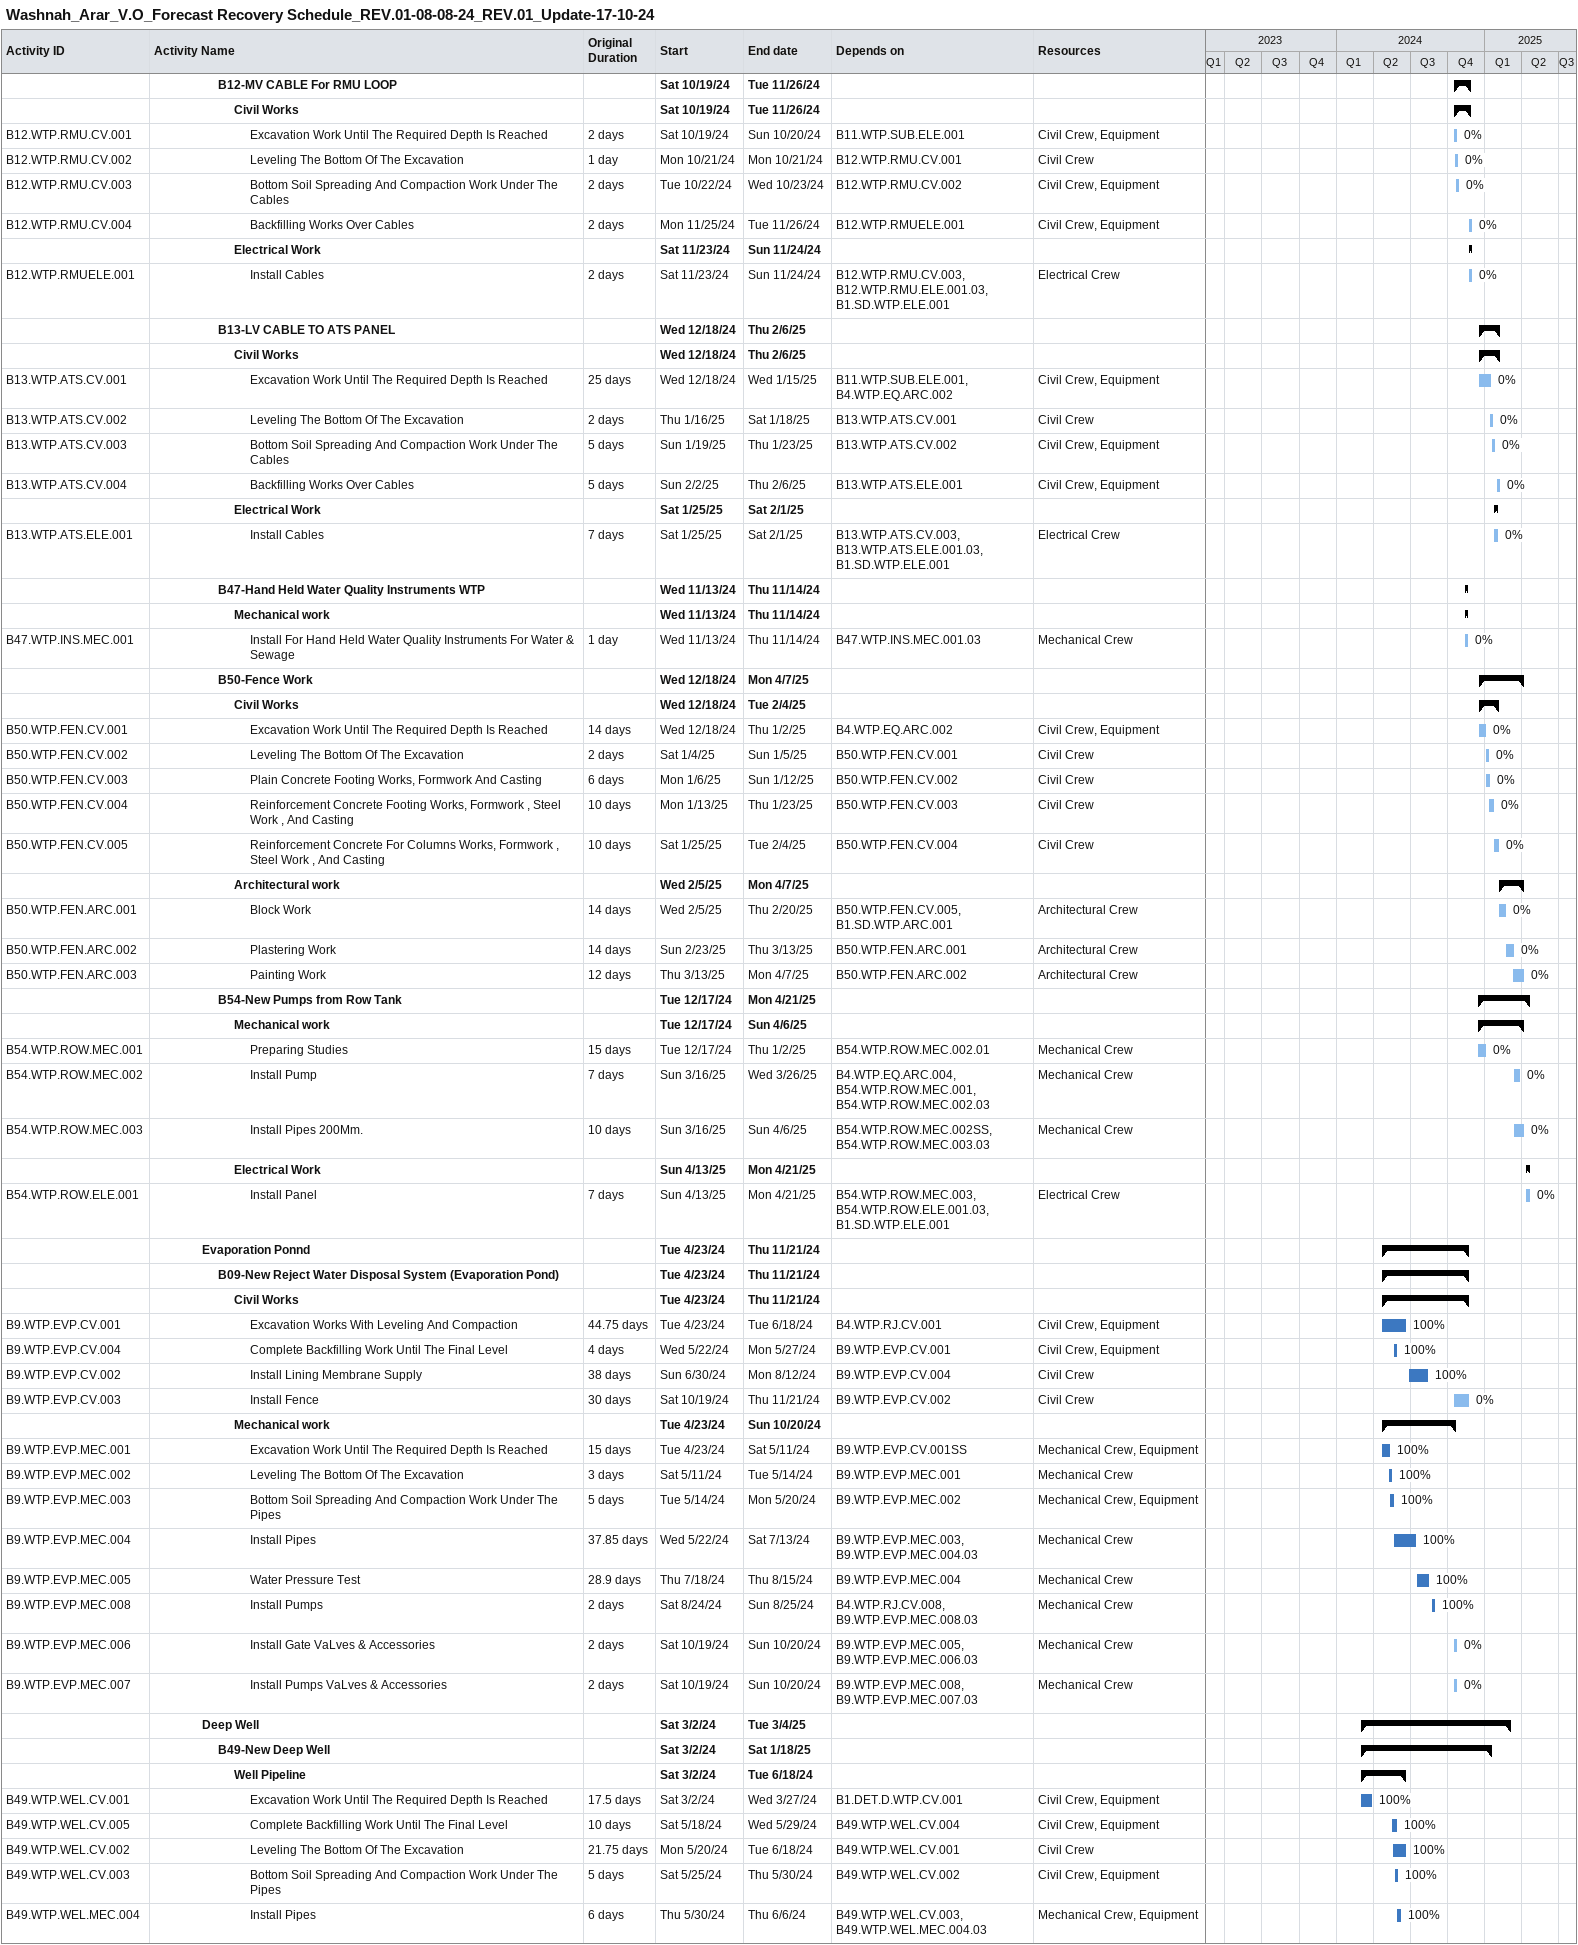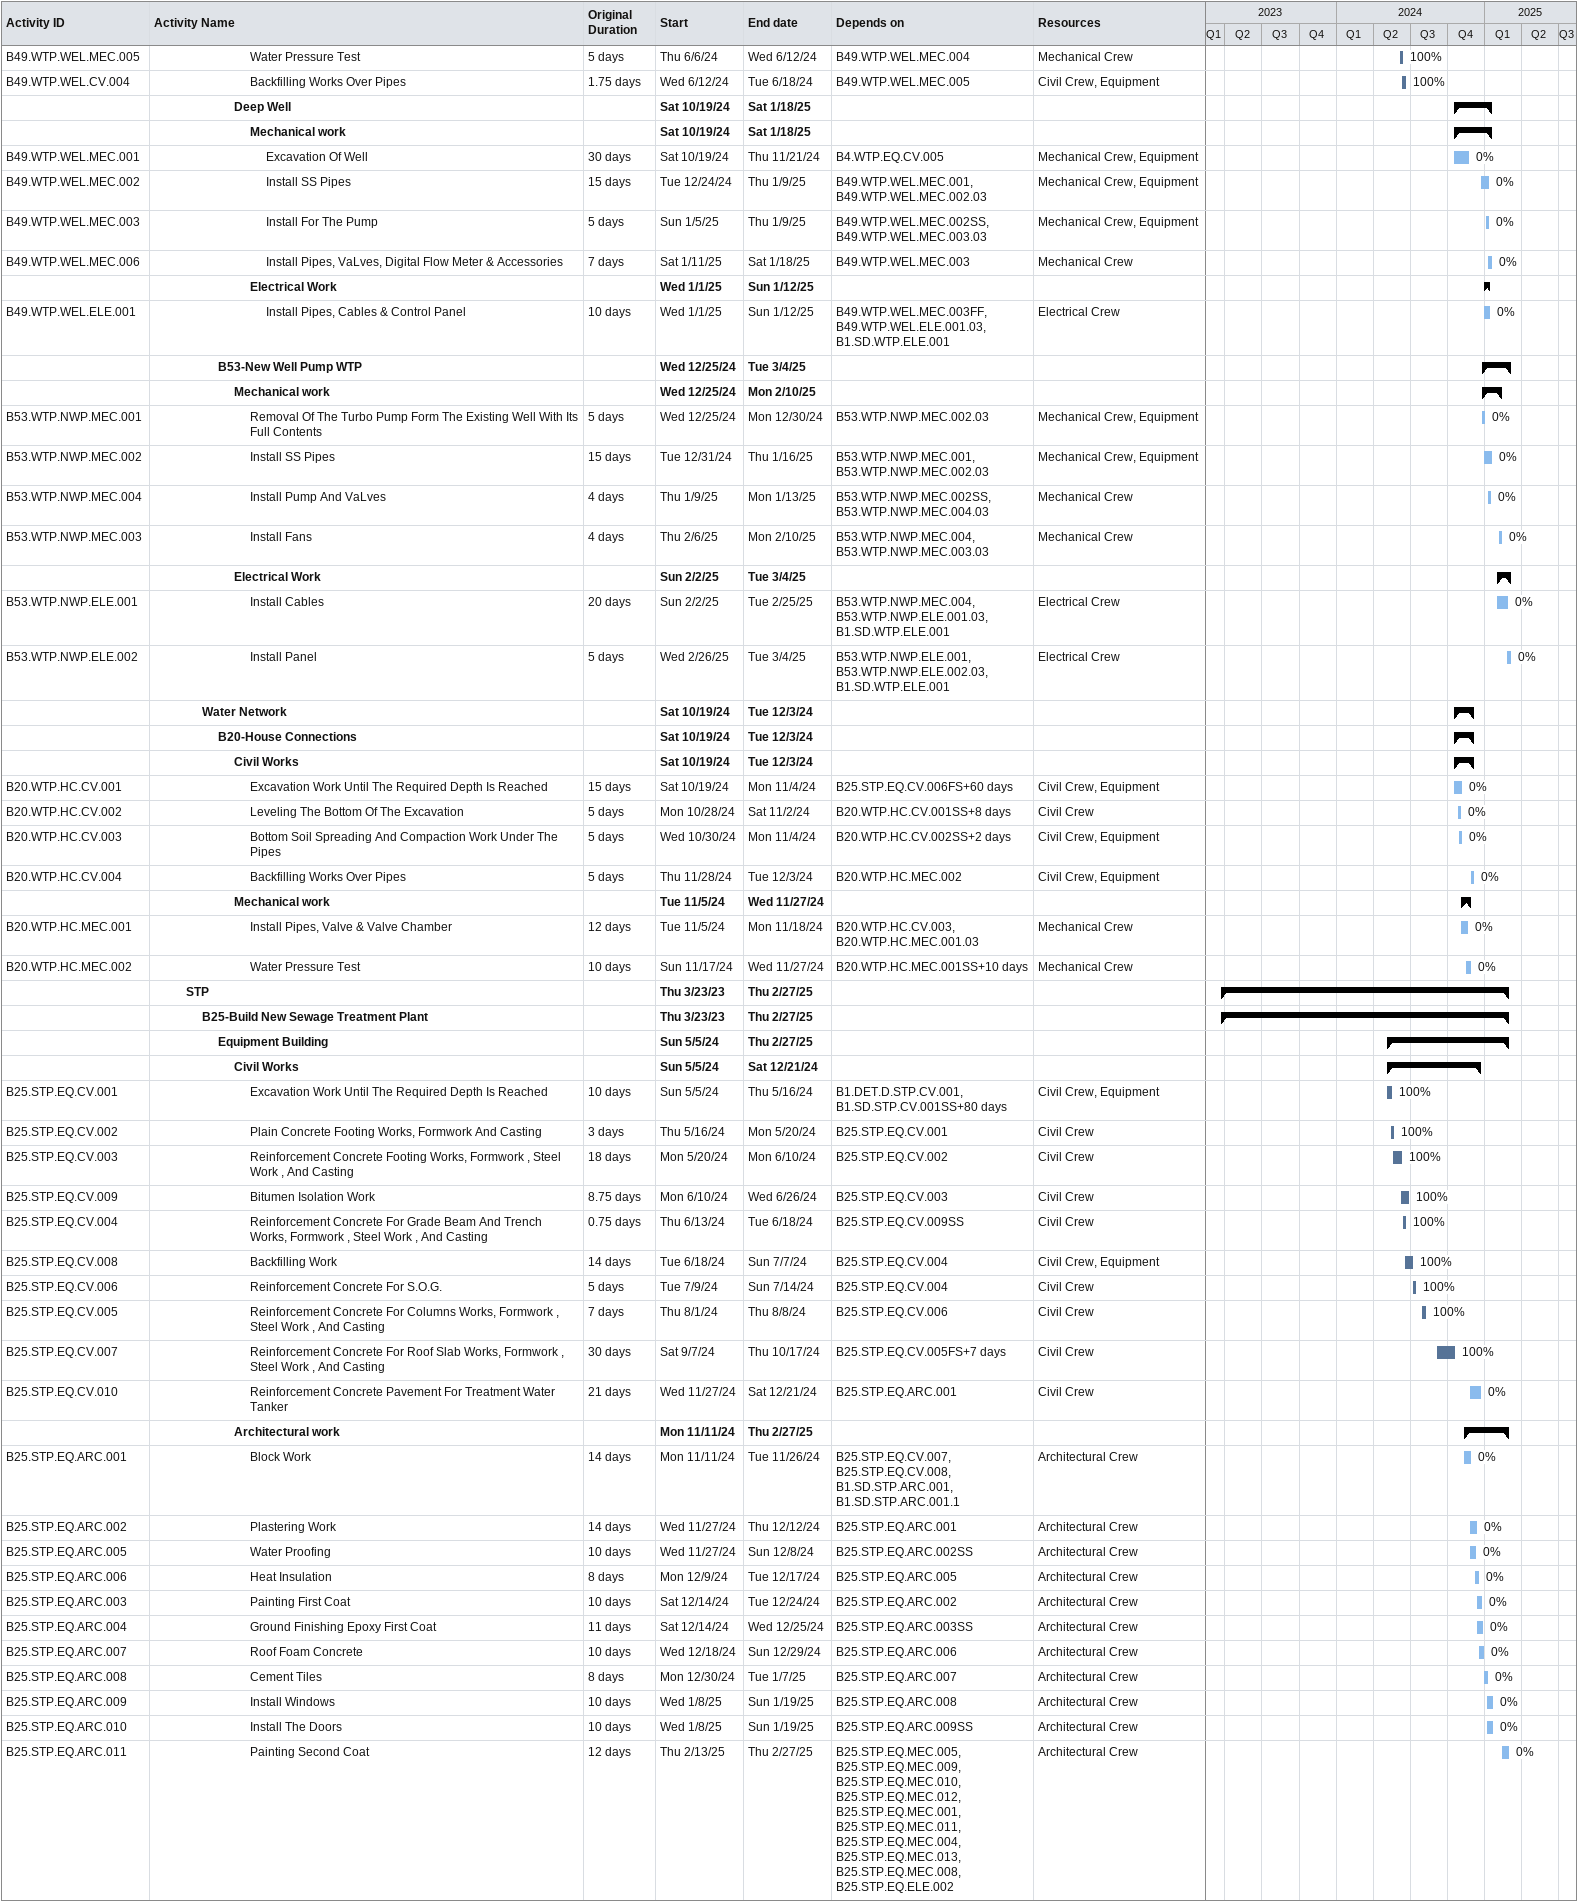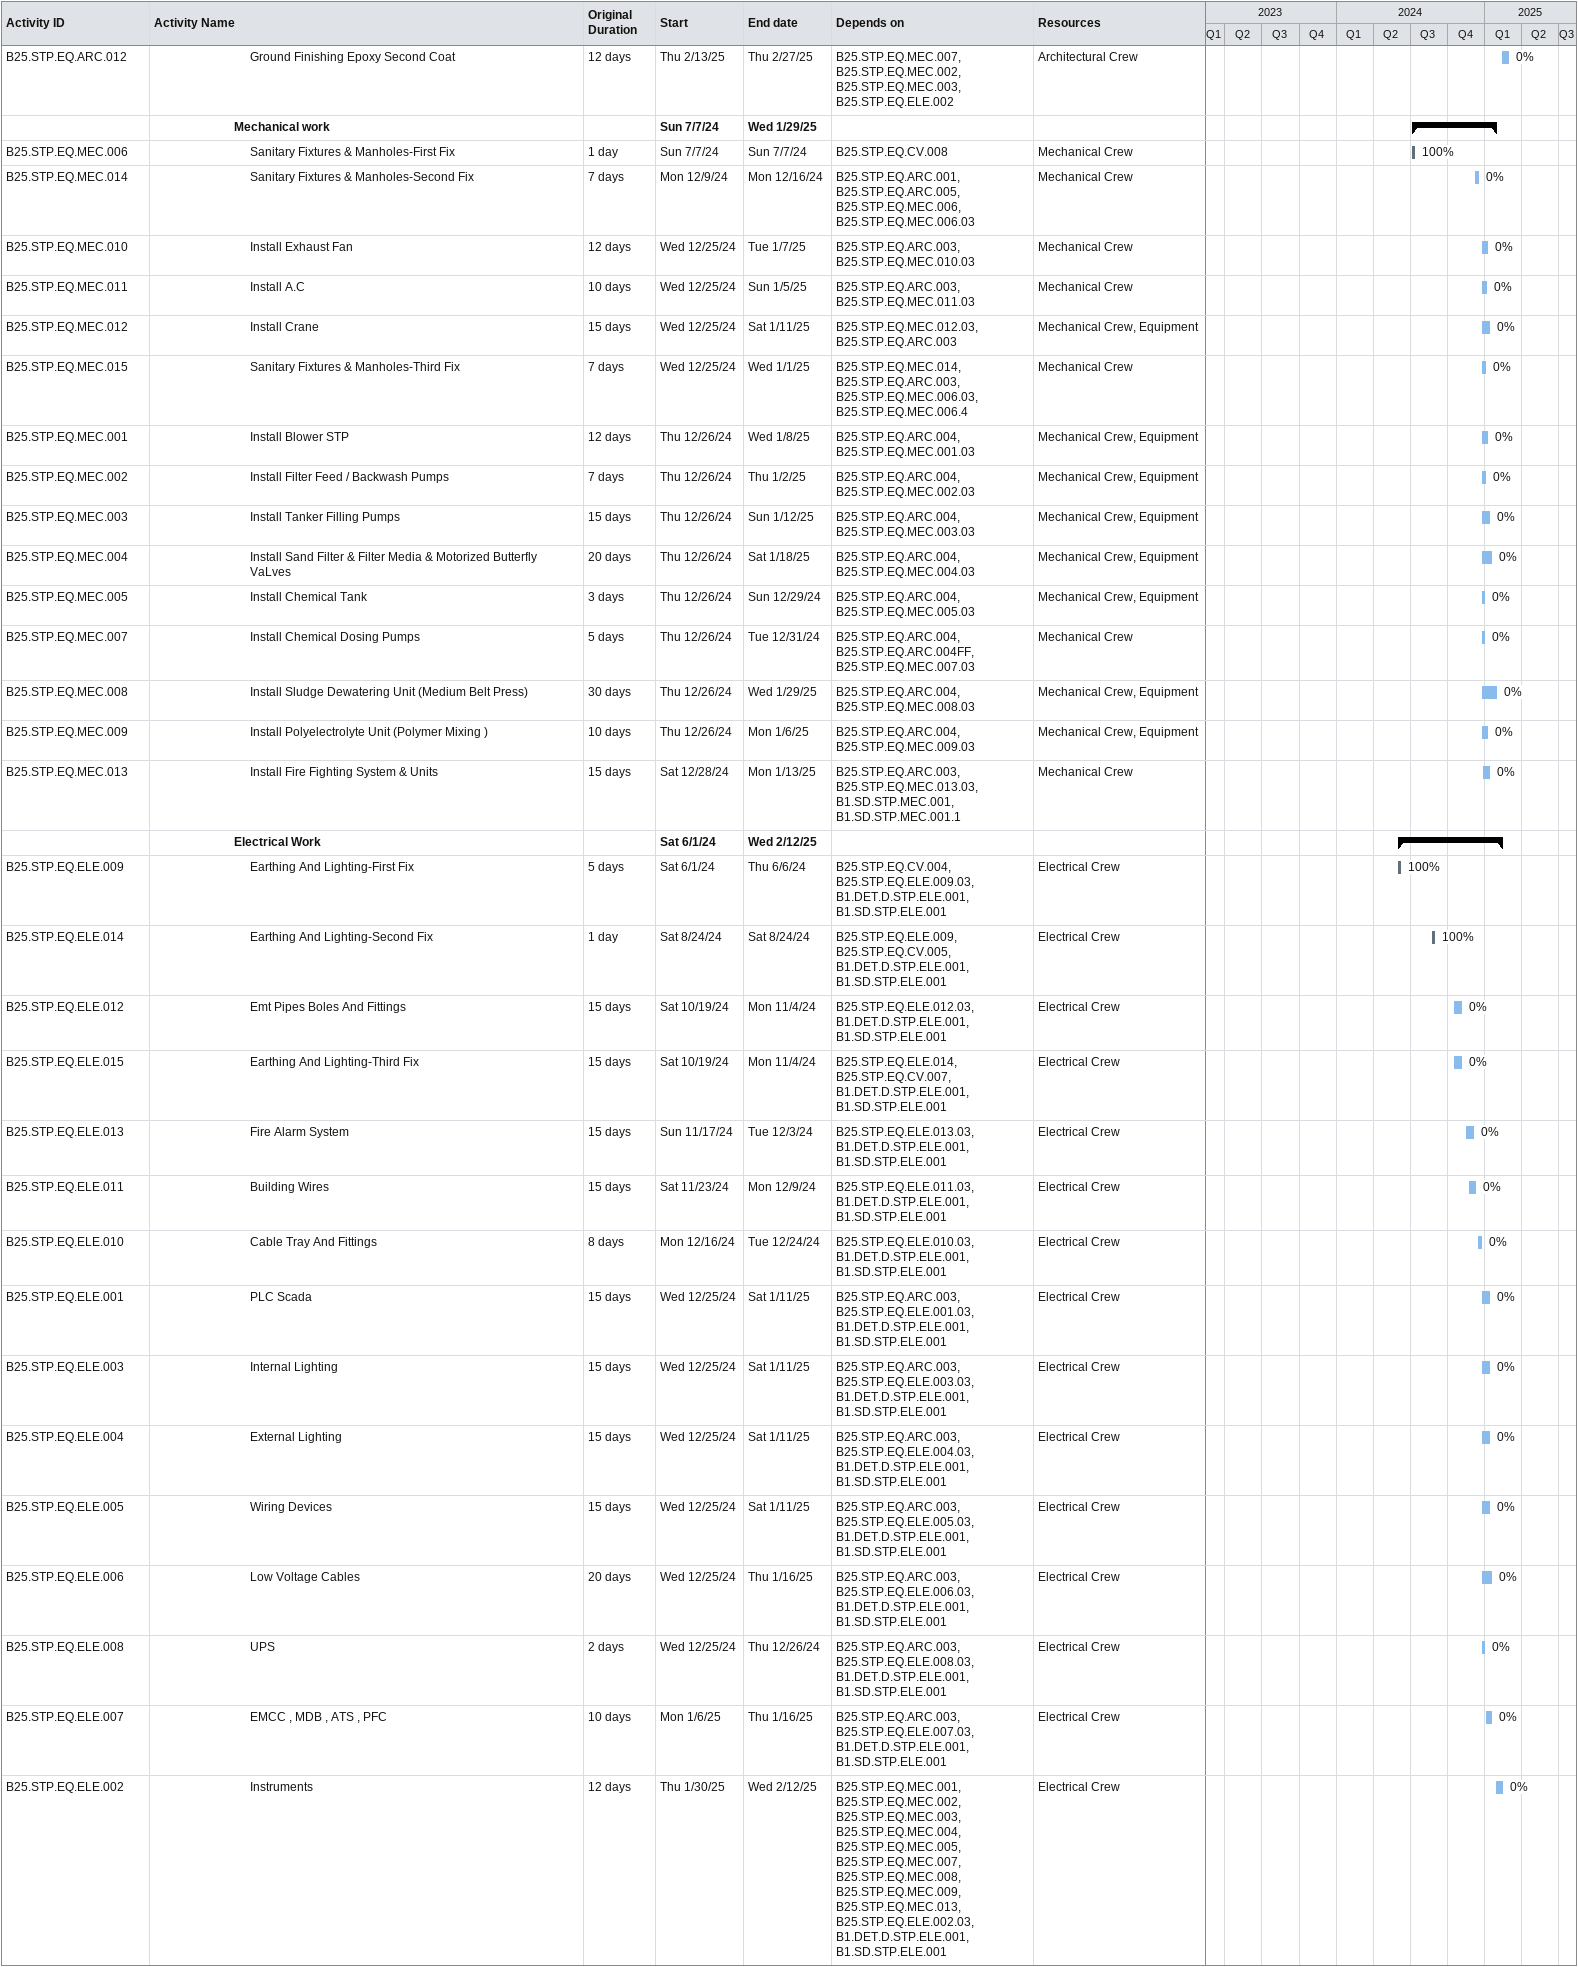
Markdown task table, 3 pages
Washnah_Arar_V.O_Forecast Recovery Schedule_REV.01-08-08-24_REV.01_Update-17-10-24

| ID | Level | Task | Original duration | Start | Finish | Predecessors | Resources | % complete |
|---|---|---|---|---|---|---|---|---|
|  | 5 | **B12-MV CABLE For RMU LOOP** |  | 2024-10-19 | 2024-11-26 |  |  |  |
|  | 6 | **Civil Works** |  | 2024-10-19 | 2024-11-26 |  |  |  |
| B12.WTP.RMU.CV.001 | 7 | Excavation Work Until The Required Depth Is Reached | 2d | 2024-10-19 | 2024-10-20 | B11.WTP.SUB.ELE.001 | Civil Crew, Equipment | 0 |
| B12.WTP.RMU.CV.002 | 7 | Leveling The Bottom Of The Excavation | 1d | 2024-10-21 | 2024-10-21 | B12.WTP.RMU.CV.001 | Civil Crew | 0 |
| B12.WTP.RMU.CV.003 | 7 | Bottom Soil Spreading And Compaction Work Under The Cables | 2d | 2024-10-22 | 2024-10-23 | B12.WTP.RMU.CV.002 | Civil Crew, Equipment | 0 |
| B12.WTP.RMU.CV.004 | 7 | Backfilling Works Over Cables | 2d | 2024-11-25 | 2024-11-26 | B12.WTP.RMUELE.001 | Civil Crew, Equipment | 0 |
|  | 6 | **Electrical Work** |  | 2024-11-23 | 2024-11-24 |  |  |  |
| B12.WTP.RMUELE.001 | 7 | Install Cables | 2d | 2024-11-23 | 2024-11-24 | B12.WTP.RMU.CV.003, B12.WTP.RMU.ELE.001.03, B1.SD.WTP.ELE.001 | Electrical Crew | 0 |
|  | 5 | **B13-LV CABLE TO ATS PANEL** |  | 2024-12-18 | 2025-02-06 |  |  |  |
|  | 6 | **Civil Works** |  | 2024-12-18 | 2025-02-06 |  |  |  |
| B13.WTP.ATS.CV.001 | 7 | Excavation Work Until The Required Depth Is Reached | 25d | 2024-12-18 | 2025-01-15 | B11.WTP.SUB.ELE.001, B4.WTP.EQ.ARC.002 | Civil Crew, Equipment | 0 |
| B13.WTP.ATS.CV.002 | 7 | Leveling The Bottom Of The Excavation | 2d | 2025-01-16 | 2025-01-18 | B13.WTP.ATS.CV.001 | Civil Crew | 0 |
| B13.WTP.ATS.CV.003 | 7 | Bottom Soil Spreading And Compaction Work Under The Cables | 5d | 2025-01-19 | 2025-01-23 | B13.WTP.ATS.CV.002 | Civil Crew, Equipment | 0 |
| B13.WTP.ATS.CV.004 | 7 | Backfilling Works Over Cables | 5d | 2025-02-02 | 2025-02-06 | B13.WTP.ATS.ELE.001 | Civil Crew, Equipment | 0 |
|  | 6 | **Electrical Work** |  | 2025-01-25 | 2025-02-01 |  |  |  |
| B13.WTP.ATS.ELE.001 | 7 | Install Cables | 7d | 2025-01-25 | 2025-02-01 | B13.WTP.ATS.CV.003, B13.WTP.ATS.ELE.001.03, B1.SD.WTP.ELE.001 | Electrical Crew | 0 |
|  | 5 | **B47-Hand Held Water Quality Instruments WTP** |  | 2024-11-13 | 2024-11-14 |  |  |  |
|  | 6 | **Mechanical work** |  | 2024-11-13 | 2024-11-14 |  |  |  |
| B47.WTP.INS.MEC.001 | 7 | Install For Hand Held Water Quality Instruments For Water & Sewage | 1d | 2024-11-13 | 2024-11-14 | B47.WTP.INS.MEC.001.03 | Mechanical Crew | 0 |
|  | 5 | **B50-Fence Work** |  | 2024-12-18 | 2025-04-07 |  |  |  |
|  | 6 | **Civil Works** |  | 2024-12-18 | 2025-02-04 |  |  |  |
| B50.WTP.FEN.CV.001 | 7 | Excavation Work Until The Required Depth Is Reached | 14d | 2024-12-18 | 2025-01-02 | B4.WTP.EQ.ARC.002 | Civil Crew, Equipment | 0 |
| B50.WTP.FEN.CV.002 | 7 | Leveling The Bottom Of The Excavation | 2d | 2025-01-04 | 2025-01-05 | B50.WTP.FEN.CV.001 | Civil Crew | 0 |
| B50.WTP.FEN.CV.003 | 7 | Plain Concrete Footing Works, Formwork And Casting | 6d | 2025-01-06 | 2025-01-12 | B50.WTP.FEN.CV.002 | Civil Crew | 0 |
| B50.WTP.FEN.CV.004 | 7 | Reinforcement Concrete Footing Works, Formwork , Steel Work , And Casting | 10d | 2025-01-13 | 2025-01-23 | B50.WTP.FEN.CV.003 | Civil Crew | 0 |
| B50.WTP.FEN.CV.005 | 7 | Reinforcement Concrete For Columns Works, Formwork , Steel Work , And Casting | 10d | 2025-01-25 | 2025-02-04 | B50.WTP.FEN.CV.004 | Civil Crew | 0 |
|  | 6 | **Architectural work** |  | 2025-02-05 | 2025-04-07 |  |  |  |
| B50.WTP.FEN.ARC.001 | 7 | Block Work | 14d | 2025-02-05 | 2025-02-20 | B50.WTP.FEN.CV.005, B1.SD.WTP.ARC.001 | Architectural Crew | 0 |
| B50.WTP.FEN.ARC.002 | 7 | Plastering Work | 14d | 2025-02-23 | 2025-03-13 | B50.WTP.FEN.ARC.001 | Architectural Crew | 0 |
| B50.WTP.FEN.ARC.003 | 7 | Painting Work | 12d | 2025-03-13 | 2025-04-07 | B50.WTP.FEN.ARC.002 | Architectural Crew | 0 |
|  | 5 | **B54-New Pumps from Row Tank** |  | 2024-12-17 | 2025-04-21 |  |  |  |
|  | 6 | **Mechanical work** |  | 2024-12-17 | 2025-04-06 |  |  |  |
| B54.WTP.ROW.MEC.001 | 7 | Preparing Studies | 15d | 2024-12-17 | 2025-01-02 | B54.WTP.ROW.MEC.002.01 | Mechanical Crew | 0 |
| B54.WTP.ROW.MEC.002 | 7 | Install Pump | 7d | 2025-03-16 | 2025-03-26 | B4.WTP.EQ.ARC.004, B54.WTP.ROW.MEC.001, B54.WTP.ROW.MEC.002.03 | Mechanical Crew | 0 |
| B54.WTP.ROW.MEC.003 | 7 | Install Pipes 200Mm. | 10d | 2025-03-16 | 2025-04-06 | B54.WTP.ROW.MEC.002SS, B54.WTP.ROW.MEC.003.03 | Mechanical Crew | 0 |
|  | 6 | **Electrical Work** |  | 2025-04-13 | 2025-04-21 |  |  |  |
| B54.WTP.ROW.ELE.001 | 7 | Install Panel | 7d | 2025-04-13 | 2025-04-21 | B54.WTP.ROW.MEC.003, B54.WTP.ROW.ELE.001.03, B1.SD.WTP.ELE.001 | Electrical Crew | 0 |
|  | 4 | **Evaporation Ponnd** |  | 2024-04-23 | 2024-11-21 |  |  |  |
|  | 5 | **B09-New Reject Water Disposal System (Evaporation Pond)** |  | 2024-04-23 | 2024-11-21 |  |  |  |
|  | 6 | **Civil Works** |  | 2024-04-23 | 2024-11-21 |  |  |  |
| B9.WTP.EVP.CV.001 | 7 | Excavation Works With Leveling And Compaction | 44.75d | 2024-04-23 | 2024-06-18 | B4.WTP.RJ.CV.001 | Civil Crew, Equipment | 100 |
| B9.WTP.EVP.CV.004 | 7 | Complete Backfilling Work Until The Final Level | 4d | 2024-05-22 | 2024-05-27 | B9.WTP.EVP.CV.001 | Civil Crew, Equipment | 100 |
| B9.WTP.EVP.CV.002 | 7 | Install Lining Membrane Supply | 38d | 2024-06-30 | 2024-08-12 | B9.WTP.EVP.CV.004 | Civil Crew | 100 |
| B9.WTP.EVP.CV.003 | 7 | Install Fence | 30d | 2024-10-19 | 2024-11-21 | B9.WTP.EVP.CV.002 | Civil Crew | 0 |
|  | 6 | **Mechanical work** |  | 2024-04-23 | 2024-10-20 |  |  |  |
| B9.WTP.EVP.MEC.001 | 7 | Excavation Work Until The Required Depth Is Reached | 15d | 2024-04-23 | 2024-05-11 | B9.WTP.EVP.CV.001SS | Mechanical Crew, Equipment | 100 |
| B9.WTP.EVP.MEC.002 | 7 | Leveling The Bottom Of The Excavation | 3d | 2024-05-11 | 2024-05-14 | B9.WTP.EVP.MEC.001 | Mechanical Crew | 100 |
| B9.WTP.EVP.MEC.003 | 7 | Bottom Soil Spreading And Compaction Work Under The Pipes | 5d | 2024-05-14 | 2024-05-20 | B9.WTP.EVP.MEC.002 | Mechanical Crew, Equipment | 100 |
| B9.WTP.EVP.MEC.004 | 7 | Install Pipes | 37.85d | 2024-05-22 | 2024-07-13 | B9.WTP.EVP.MEC.003, B9.WTP.EVP.MEC.004.03 | Mechanical Crew | 100 |
| B9.WTP.EVP.MEC.005 | 7 | Water Pressure Test | 28.9d | 2024-07-18 | 2024-08-15 | B9.WTP.EVP.MEC.004 | Mechanical Crew | 100 |
| B9.WTP.EVP.MEC.008 | 7 | Install Pumps | 2d | 2024-08-24 | 2024-08-25 | B4.WTP.RJ.CV.008, B9.WTP.EVP.MEC.008.03 | Mechanical Crew | 100 |
| B9.WTP.EVP.MEC.006 | 7 | Install Gate VaLves & Accessories | 2d | 2024-10-19 | 2024-10-20 | B9.WTP.EVP.MEC.005, B9.WTP.EVP.MEC.006.03 | Mechanical Crew | 0 |
| B9.WTP.EVP.MEC.007 | 7 | Install Pumps VaLves & Accessories | 2d | 2024-10-19 | 2024-10-20 | B9.WTP.EVP.MEC.008, B9.WTP.EVP.MEC.007.03 | Mechanical Crew | 0 |
|  | 4 | **Deep Well** |  | 2024-03-02 | 2025-03-04 |  |  |  |
|  | 5 | **B49-New Deep Well** |  | 2024-03-02 | 2025-01-18 |  |  |  |
|  | 6 | **Well Pipeline** |  | 2024-03-02 | 2024-06-18 |  |  |  |
| B49.WTP.WEL.CV.001 | 7 | Excavation Work Until The Required Depth Is Reached | 17.5d | 2024-03-02 | 2024-03-27 | B1.DET.D.WTP.CV.001 | Civil Crew, Equipment | 100 |
| B49.WTP.WEL.CV.005 | 7 | Complete Backfilling Work Until The Final Level | 10d | 2024-05-18 | 2024-05-29 | B49.WTP.WEL.CV.004 | Civil Crew, Equipment | 100 |
| B49.WTP.WEL.CV.002 | 7 | Leveling The Bottom Of The Excavation | 21.75d | 2024-05-20 | 2024-06-18 | B49.WTP.WEL.CV.001 | Civil Crew | 100 |
| B49.WTP.WEL.CV.003 | 7 | Bottom Soil Spreading And Compaction Work Under The Pipes | 5d | 2024-05-25 | 2024-05-30 | B49.WTP.WEL.CV.002 | Civil Crew, Equipment | 100 |
| B49.WTP.WEL.MEC.004 | 7 | Install Pipes | 6d | 2024-05-30 | 2024-06-06 | B49.WTP.WEL.CV.003, B49.WTP.WEL.MEC.004.03 | Mechanical Crew, Equipment | 100 |
| B49.WTP.WEL.MEC.005 | 7 | Water Pressure Test | 5d | 2024-06-06 | 2024-06-12 | B49.WTP.WEL.MEC.004 | Mechanical Crew | 100 |
| B49.WTP.WEL.CV.004 | 7 | Backfilling Works Over Pipes | 1.75d | 2024-06-12 | 2024-06-18 | B49.WTP.WEL.MEC.005 | Civil Crew, Equipment | 100 |
|  | 6 | **Deep Well** |  | 2024-10-19 | 2025-01-18 |  |  |  |
|  | 7 | **Mechanical work** |  | 2024-10-19 | 2025-01-18 |  |  |  |
| B49.WTP.WEL.MEC.001 | 8 | Excavation Of Well | 30d | 2024-10-19 | 2024-11-21 | B4.WTP.EQ.CV.005 | Mechanical Crew, Equipment | 0 |
| B49.WTP.WEL.MEC.002 | 8 | Install SS Pipes | 15d | 2024-12-24 | 2025-01-09 | B49.WTP.WEL.MEC.001, B49.WTP.WEL.MEC.002.03 | Mechanical Crew, Equipment | 0 |
| B49.WTP.WEL.MEC.003 | 8 | Install For The Pump | 5d | 2025-01-05 | 2025-01-09 | B49.WTP.WEL.MEC.002SS, B49.WTP.WEL.MEC.003.03 | Mechanical Crew, Equipment | 0 |
| B49.WTP.WEL.MEC.006 | 8 | Install Pipes, VaLves, Digital Flow Meter & Accessories | 7d | 2025-01-11 | 2025-01-18 | B49.WTP.WEL.MEC.003 | Mechanical Crew | 0 |
|  | 7 | **Electrical Work** |  | 2025-01-01 | 2025-01-12 |  |  |  |
| B49.WTP.WEL.ELE.001 | 8 | Install Pipes, Cables & Control Panel | 10d | 2025-01-01 | 2025-01-12 | B49.WTP.WEL.MEC.003FF, B49.WTP.WEL.ELE.001.03, B1.SD.WTP.ELE.001 | Electrical Crew | 0 |
|  | 5 | **B53-New Well Pump WTP** |  | 2024-12-25 | 2025-03-04 |  |  |  |
|  | 6 | **Mechanical work** |  | 2024-12-25 | 2025-02-10 |  |  |  |
| B53.WTP.NWP.MEC.001 | 7 | Removal Of The Turbo Pump Form The Existing Well With Its Full Contents | 5d | 2024-12-25 | 2024-12-30 | B53.WTP.NWP.MEC.002.03 | Mechanical Crew, Equipment | 0 |
| B53.WTP.NWP.MEC.002 | 7 | Install SS Pipes | 15d | 2024-12-31 | 2025-01-16 | B53.WTP.NWP.MEC.001, B53.WTP.NWP.MEC.002.03 | Mechanical Crew, Equipment | 0 |
| B53.WTP.NWP.MEC.004 | 7 | Install Pump And VaLves | 4d | 2025-01-09 | 2025-01-13 | B53.WTP.NWP.MEC.002SS, B53.WTP.NWP.MEC.004.03 | Mechanical Crew | 0 |
| B53.WTP.NWP.MEC.003 | 7 | Install Fans | 4d | 2025-02-06 | 2025-02-10 | B53.WTP.NWP.MEC.004, B53.WTP.NWP.MEC.003.03 | Mechanical Crew | 0 |
|  | 6 | **Electrical Work** |  | 2025-02-02 | 2025-03-04 |  |  |  |
| B53.WTP.NWP.ELE.001 | 7 | Install Cables | 20d | 2025-02-02 | 2025-02-25 | B53.WTP.NWP.MEC.004, B53.WTP.NWP.ELE.001.03, B1.SD.WTP.ELE.001 | Electrical Crew | 0 |
| B53.WTP.NWP.ELE.002 | 7 | Install Panel | 5d | 2025-02-26 | 2025-03-04 | B53.WTP.NWP.ELE.001, B53.WTP.NWP.ELE.002.03, B1.SD.WTP.ELE.001 | Electrical Crew | 0 |
|  | 4 | **Water Network** |  | 2024-10-19 | 2024-12-03 |  |  |  |
|  | 5 | **B20-House Connections** |  | 2024-10-19 | 2024-12-03 |  |  |  |
|  | 6 | **Civil Works** |  | 2024-10-19 | 2024-12-03 |  |  |  |
| B20.WTP.HC.CV.001 | 7 | Excavation Work Until The Required Depth Is Reached | 15d | 2024-10-19 | 2024-11-04 | B25.STP.EQ.CV.006FS+60d | Civil Crew, Equipment | 0 |
| B20.WTP.HC.CV.002 | 7 | Leveling The Bottom Of The Excavation | 5d | 2024-10-28 | 2024-11-02 | B20.WTP.HC.CV.001SS+8d | Civil Crew | 0 |
| B20.WTP.HC.CV.003 | 7 | Bottom Soil Spreading And Compaction Work Under The Pipes | 5d | 2024-10-30 | 2024-11-04 | B20.WTP.HC.CV.002SS+2d | Civil Crew, Equipment | 0 |
| B20.WTP.HC.CV.004 | 7 | Backfilling Works Over Pipes | 5d | 2024-11-28 | 2024-12-03 | B20.WTP.HC.MEC.002 | Civil Crew, Equipment | 0 |
|  | 6 | **Mechanical work** |  | 2024-11-05 | 2024-11-27 |  |  |  |
| B20.WTP.HC.MEC.001 | 7 | Install Pipes, Valve & Valve Chamber | 12d | 2024-11-05 | 2024-11-18 | B20.WTP.HC.CV.003, B20.WTP.HC.MEC.001.03 | Mechanical Crew | 0 |
| B20.WTP.HC.MEC.002 | 7 | Water Pressure Test | 10d | 2024-11-17 | 2024-11-27 | B20.WTP.HC.MEC.001SS+10d | Mechanical Crew | 0 |
|  | 3 | **STP** |  | 2023-03-23 | 2025-02-27 |  |  |  |
|  | 4 | **B25-Build New Sewage Treatment Plant** |  | 2023-03-23 | 2025-02-27 |  |  |  |
|  | 5 | **Equipment Building** |  | 2024-05-05 | 2025-02-27 |  |  |  |
|  | 6 | **Civil Works** |  | 2024-05-05 | 2024-12-21 |  |  |  |
| B25.STP.EQ.CV.001 | 7 | Excavation Work Until The Required Depth Is Reached | 10d | 2024-05-05 | 2024-05-16 | B1.DET.D.STP.CV.001, B1.SD.STP.CV.001SS+80d | Civil Crew, Equipment | 100 |
| B25.STP.EQ.CV.002 | 7 | Plain Concrete Footing Works, Formwork And Casting | 3d | 2024-05-16 | 2024-05-20 | B25.STP.EQ.CV.001 | Civil Crew | 100 |
| B25.STP.EQ.CV.003 | 7 | Reinforcement Concrete Footing Works, Formwork , Steel Work , And Casting | 18d | 2024-05-20 | 2024-06-10 | B25.STP.EQ.CV.002 | Civil Crew | 100 |
| B25.STP.EQ.CV.009 | 7 | Bitumen Isolation Work | 8.75d | 2024-06-10 | 2024-06-26 | B25.STP.EQ.CV.003 | Civil Crew | 100 |
| B25.STP.EQ.CV.004 | 7 | Reinforcement Concrete For Grade Beam And Trench Works, Formwork , Steel Work , And Casting | 0.75d | 2024-06-13 | 2024-06-18 | B25.STP.EQ.CV.009SS | Civil Crew | 100 |
| B25.STP.EQ.CV.008 | 7 | Backfilling Work | 14d | 2024-06-18 | 2024-07-07 | B25.STP.EQ.CV.004 | Civil Crew, Equipment | 100 |
| B25.STP.EQ.CV.006 | 7 | Reinforcement Concrete For S.O.G. | 5d | 2024-07-09 | 2024-07-14 | B25.STP.EQ.CV.004 | Civil Crew | 100 |
| B25.STP.EQ.CV.005 | 7 | Reinforcement Concrete For Columns Works, Formwork , Steel Work , And Casting | 7d | 2024-08-01 | 2024-08-08 | B25.STP.EQ.CV.006 | Civil Crew | 100 |
| B25.STP.EQ.CV.007 | 7 | Reinforcement Concrete For Roof Slab Works, Formwork , Steel Work , And Casting | 30d | 2024-09-07 | 2024-10-17 | B25.STP.EQ.CV.005FS+7d | Civil Crew | 100 |
| B25.STP.EQ.CV.010 | 7 | Reinforcement Concrete Pavement For Treatment Water Tanker | 21d | 2024-11-27 | 2024-12-21 | B25.STP.EQ.ARC.001 | Civil Crew | 0 |
|  | 6 | **Architectural work** |  | 2024-11-11 | 2025-02-27 |  |  |  |
| B25.STP.EQ.ARC.001 | 7 | Block Work | 14d | 2024-11-11 | 2024-11-26 | B25.STP.EQ.CV.007, B25.STP.EQ.CV.008, B1.SD.STP.ARC.001, B1.SD.STP.ARC.001.1 | Architectural Crew | 0 |
| B25.STP.EQ.ARC.002 | 7 | Plastering Work | 14d | 2024-11-27 | 2024-12-12 | B25.STP.EQ.ARC.001 | Architectural Crew | 0 |
| B25.STP.EQ.ARC.005 | 7 | Water Proofing | 10d | 2024-11-27 | 2024-12-08 | B25.STP.EQ.ARC.002SS | Architectural Crew | 0 |
| B25.STP.EQ.ARC.006 | 7 | Heat Insulation | 8d | 2024-12-09 | 2024-12-17 | B25.STP.EQ.ARC.005 | Architectural Crew | 0 |
| B25.STP.EQ.ARC.003 | 7 | Painting First Coat | 10d | 2024-12-14 | 2024-12-24 | B25.STP.EQ.ARC.002 | Architectural Crew | 0 |
| B25.STP.EQ.ARC.004 | 7 | Ground Finishing Epoxy First Coat | 11d | 2024-12-14 | 2024-12-25 | B25.STP.EQ.ARC.003SS | Architectural Crew | 0 |
| B25.STP.EQ.ARC.007 | 7 | Roof Foam Concrete | 10d | 2024-12-18 | 2024-12-29 | B25.STP.EQ.ARC.006 | Architectural Crew | 0 |
| B25.STP.EQ.ARC.008 | 7 | Cement Tiles | 8d | 2024-12-30 | 2025-01-07 | B25.STP.EQ.ARC.007 | Architectural Crew | 0 |
| B25.STP.EQ.ARC.009 | 7 | Install Windows | 10d | 2025-01-08 | 2025-01-19 | B25.STP.EQ.ARC.008 | Architectural Crew | 0 |
| B25.STP.EQ.ARC.010 | 7 | Install The Doors | 10d | 2025-01-08 | 2025-01-19 | B25.STP.EQ.ARC.009SS | Architectural Crew | 0 |
| B25.STP.EQ.ARC.011 | 7 | Painting Second Coat | 12d | 2025-02-13 | 2025-02-27 | B25.STP.EQ.MEC.005, B25.STP.EQ.MEC.009, B25.STP.EQ.MEC.010, B25.STP.EQ.MEC.012, B25.STP.EQ.MEC.001, B25.STP.EQ.MEC.011, B25.STP.EQ.MEC.004, B25.STP.EQ.MEC.013, B25.STP.EQ.MEC.008, B25.STP.EQ.ELE.002 | Architectural Crew | 0 |
| B25.STP.EQ.ARC.012 | 7 | Ground Finishing Epoxy Second Coat | 12d | 2025-02-13 | 2025-02-27 | B25.STP.EQ.MEC.007, B25.STP.EQ.MEC.002, B25.STP.EQ.MEC.003, B25.STP.EQ.ELE.002 | Architectural Crew | 0 |
|  | 6 | **Mechanical work** |  | 2024-07-07 | 2025-01-29 |  |  |  |
| B25.STP.EQ.MEC.006 | 7 | Sanitary Fixtures & Manholes-First Fix | 1d | 2024-07-07 | 2024-07-07 | B25.STP.EQ.CV.008 | Mechanical Crew | 100 |
| B25.STP.EQ.MEC.014 | 7 | Sanitary Fixtures & Manholes-Second Fix | 7d | 2024-12-09 | 2024-12-16 | B25.STP.EQ.ARC.001, B25.STP.EQ.ARC.005, B25.STP.EQ.MEC.006, B25.STP.EQ.MEC.006.03 | Mechanical Crew | 0 |
| B25.STP.EQ.MEC.010 | 7 | Install Exhaust Fan | 12d | 2024-12-25 | 2025-01-07 | B25.STP.EQ.ARC.003, B25.STP.EQ.MEC.010.03 | Mechanical Crew | 0 |
| B25.STP.EQ.MEC.011 | 7 | Install A.C | 10d | 2024-12-25 | 2025-01-05 | B25.STP.EQ.ARC.003, B25.STP.EQ.MEC.011.03 | Mechanical Crew | 0 |
| B25.STP.EQ.MEC.012 | 7 | Install Crane | 15d | 2024-12-25 | 2025-01-11 | B25.STP.EQ.MEC.012.03, B25.STP.EQ.ARC.003 | Mechanical Crew, Equipment | 0 |
| B25.STP.EQ.MEC.015 | 7 | Sanitary Fixtures & Manholes-Third Fix | 7d | 2024-12-25 | 2025-01-01 | B25.STP.EQ.MEC.014, B25.STP.EQ.ARC.003, B25.STP.EQ.MEC.006.03, B25.STP.EQ.MEC.006.4 | Mechanical Crew | 0 |
| B25.STP.EQ.MEC.001 | 7 | Install Blower STP | 12d | 2024-12-26 | 2025-01-08 | B25.STP.EQ.ARC.004, B25.STP.EQ.MEC.001.03 | Mechanical Crew, Equipment | 0 |
| B25.STP.EQ.MEC.002 | 7 | Install Filter Feed / Backwash Pumps | 7d | 2024-12-26 | 2025-01-02 | B25.STP.EQ.ARC.004, B25.STP.EQ.MEC.002.03 | Mechanical Crew, Equipment | 0 |
| B25.STP.EQ.MEC.003 | 7 | Install Tanker Filling Pumps | 15d | 2024-12-26 | 2025-01-12 | B25.STP.EQ.ARC.004, B25.STP.EQ.MEC.003.03 | Mechanical Crew, Equipment | 0 |
| B25.STP.EQ.MEC.004 | 7 | Install Sand Filter & Filter Media & Motorized Butterfly VaLves | 20d | 2024-12-26 | 2025-01-18 | B25.STP.EQ.ARC.004, B25.STP.EQ.MEC.004.03 | Mechanical Crew, Equipment | 0 |
| B25.STP.EQ.MEC.005 | 7 | Install Chemical Tank | 3d | 2024-12-26 | 2024-12-29 | B25.STP.EQ.ARC.004, B25.STP.EQ.MEC.005.03 | Mechanical Crew, Equipment | 0 |
| B25.STP.EQ.MEC.007 | 7 | Install Chemical Dosing Pumps | 5d | 2024-12-26 | 2024-12-31 | B25.STP.EQ.ARC.004, B25.STP.EQ.ARC.004FF, B25.STP.EQ.MEC.007.03 | Mechanical Crew | 0 |
| B25.STP.EQ.MEC.008 | 7 | Install Sludge Dewatering Unit (Medium Belt Press) | 30d | 2024-12-26 | 2025-01-29 | B25.STP.EQ.ARC.004, B25.STP.EQ.MEC.008.03 | Mechanical Crew, Equipment | 0 |
| B25.STP.EQ.MEC.009 | 7 | Install Polyelectrolyte Unit (Polymer Mixing ) | 10d | 2024-12-26 | 2025-01-06 | B25.STP.EQ.ARC.004, B25.STP.EQ.MEC.009.03 | Mechanical Crew, Equipment | 0 |
| B25.STP.EQ.MEC.013 | 7 | Install Fire Fighting System & Units | 15d | 2024-12-28 | 2025-01-13 | B25.STP.EQ.ARC.003, B25.STP.EQ.MEC.013.03, B1.SD.STP.MEC.001, B1.SD.STP.MEC.001.1 | Mechanical Crew | 0 |
|  | 6 | **Electrical Work** |  | 2024-06-01 | 2025-02-12 |  |  |  |
| B25.STP.EQ.ELE.009 | 7 | Earthing And Lighting-First Fix | 5d | 2024-06-01 | 2024-06-06 | B25.STP.EQ.CV.004, B25.STP.EQ.ELE.009.03, B1.DET.D.STP.ELE.001, B1.SD.STP.ELE.001 | Electrical Crew | 100 |
| B25.STP.EQ.ELE.014 | 7 | Earthing And Lighting-Second Fix | 1d | 2024-08-24 | 2024-08-24 | B25.STP.EQ.ELE.009, B25.STP.EQ.CV.005, B1.DET.D.STP.ELE.001, B1.SD.STP.ELE.001 | Electrical Crew | 100 |
| B25.STP.EQ.ELE.012 | 7 | Emt Pipes Boles And Fittings | 15d | 2024-10-19 | 2024-11-04 | B25.STP.EQ.ELE.012.03, B1.DET.D.STP.ELE.001, B1.SD.STP.ELE.001 | Electrical Crew | 0 |
| B25.STP.EQ.ELE.015 | 7 | Earthing And Lighting-Third Fix | 15d | 2024-10-19 | 2024-11-04 | B25.STP.EQ.ELE.014, B25.STP.EQ.CV.007, B1.DET.D.STP.ELE.001, B1.SD.STP.ELE.001 | Electrical Crew | 0 |
| B25.STP.EQ.ELE.013 | 7 | Fire Alarm System | 15d | 2024-11-17 | 2024-12-03 | B25.STP.EQ.ELE.013.03, B1.DET.D.STP.ELE.001, B1.SD.STP.ELE.001 | Electrical Crew | 0 |
| B25.STP.EQ.ELE.011 | 7 | Building Wires | 15d | 2024-11-23 | 2024-12-09 | B25.STP.EQ.ELE.011.03, B1.DET.D.STP.ELE.001, B1.SD.STP.ELE.001 | Electrical Crew | 0 |
| B25.STP.EQ.ELE.010 | 7 | Cable Tray And Fittings | 8d | 2024-12-16 | 2024-12-24 | B25.STP.EQ.ELE.010.03, B1.DET.D.STP.ELE.001, B1.SD.STP.ELE.001 | Electrical Crew | 0 |
| B25.STP.EQ.ELE.001 | 7 | PLC Scada | 15d | 2024-12-25 | 2025-01-11 | B25.STP.EQ.ARC.003, B25.STP.EQ.ELE.001.03, B1.DET.D.STP.ELE.001, B1.SD.STP.ELE.001 | Electrical Crew | 0 |
| B25.STP.EQ.ELE.003 | 7 | Internal Lighting | 15d | 2024-12-25 | 2025-01-11 | B25.STP.EQ.ARC.003, B25.STP.EQ.ELE.003.03, B1.DET.D.STP.ELE.001, B1.SD.STP.ELE.001 | Electrical Crew | 0 |
| B25.STP.EQ.ELE.004 | 7 | External Lighting | 15d | 2024-12-25 | 2025-01-11 | B25.STP.EQ.ARC.003, B25.STP.EQ.ELE.004.03, B1.DET.D.STP.ELE.001, B1.SD.STP.ELE.001 | Electrical Crew | 0 |
| B25.STP.EQ.ELE.005 | 7 | Wiring Devices | 15d | 2024-12-25 | 2025-01-11 | B25.STP.EQ.ARC.003, B25.STP.EQ.ELE.005.03, B1.DET.D.STP.ELE.001, B1.SD.STP.ELE.001 | Electrical Crew | 0 |
| B25.STP.EQ.ELE.006 | 7 | Low Voltage Cables | 20d | 2024-12-25 | 2025-01-16 | B25.STP.EQ.ARC.003, B25.STP.EQ.ELE.006.03, B1.DET.D.STP.ELE.001, B1.SD.STP.ELE.001 | Electrical Crew | 0 |
| B25.STP.EQ.ELE.008 | 7 | UPS | 2d | 2024-12-25 | 2024-12-26 | B25.STP.EQ.ARC.003, B25.STP.EQ.ELE.008.03, B1.DET.D.STP.ELE.001, B1.SD.STP.ELE.001 | Electrical Crew | 0 |
| B25.STP.EQ.ELE.007 | 7 | EMCC , MDB , ATS , PFC | 10d | 2025-01-06 | 2025-01-16 | B25.STP.EQ.ARC.003, B25.STP.EQ.ELE.007.03, B1.DET.D.STP.ELE.001, B1.SD.STP.ELE.001 | Electrical Crew | 0 |
| B25.STP.EQ.ELE.002 | 7 | Instruments | 12d | 2025-01-30 | 2025-02-12 | B25.STP.EQ.MEC.001, B25.STP.EQ.MEC.002, B25.STP.EQ.MEC.003, B25.STP.EQ.MEC.004, B25.STP.EQ.MEC.005, B25.STP.EQ.MEC.007, B25.STP.EQ.MEC.008, B25.STP.EQ.MEC.009, B25.STP.EQ.MEC.013, B25.STP.EQ.ELE.002.03, B1.DET.D.STP.ELE.001, B1.SD.STP.ELE.001 | Electrical Crew | 0 |
